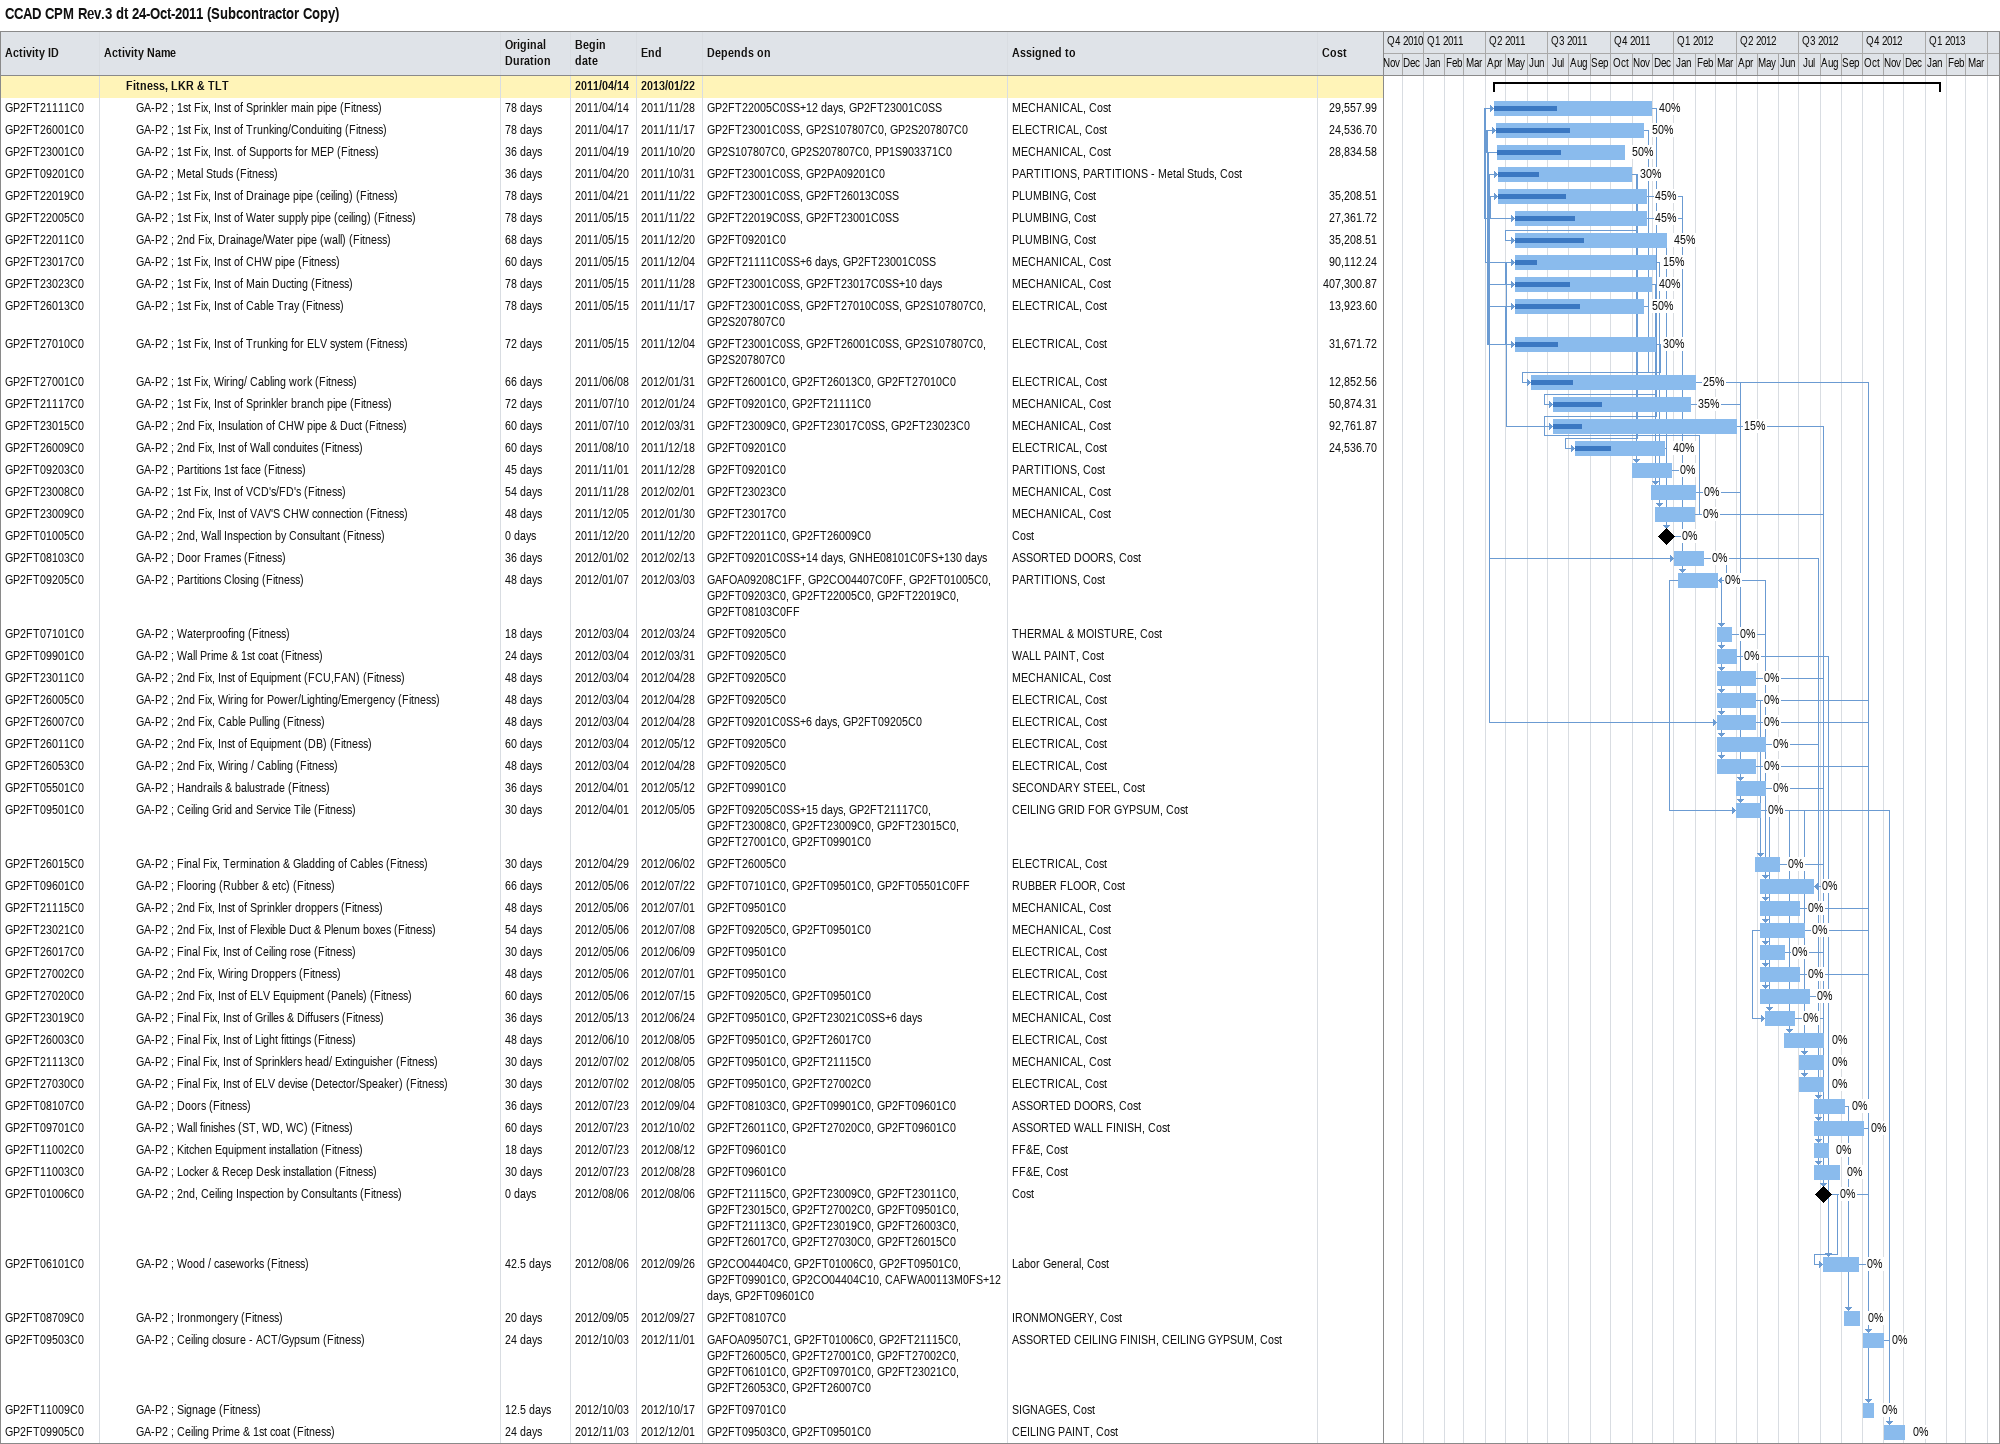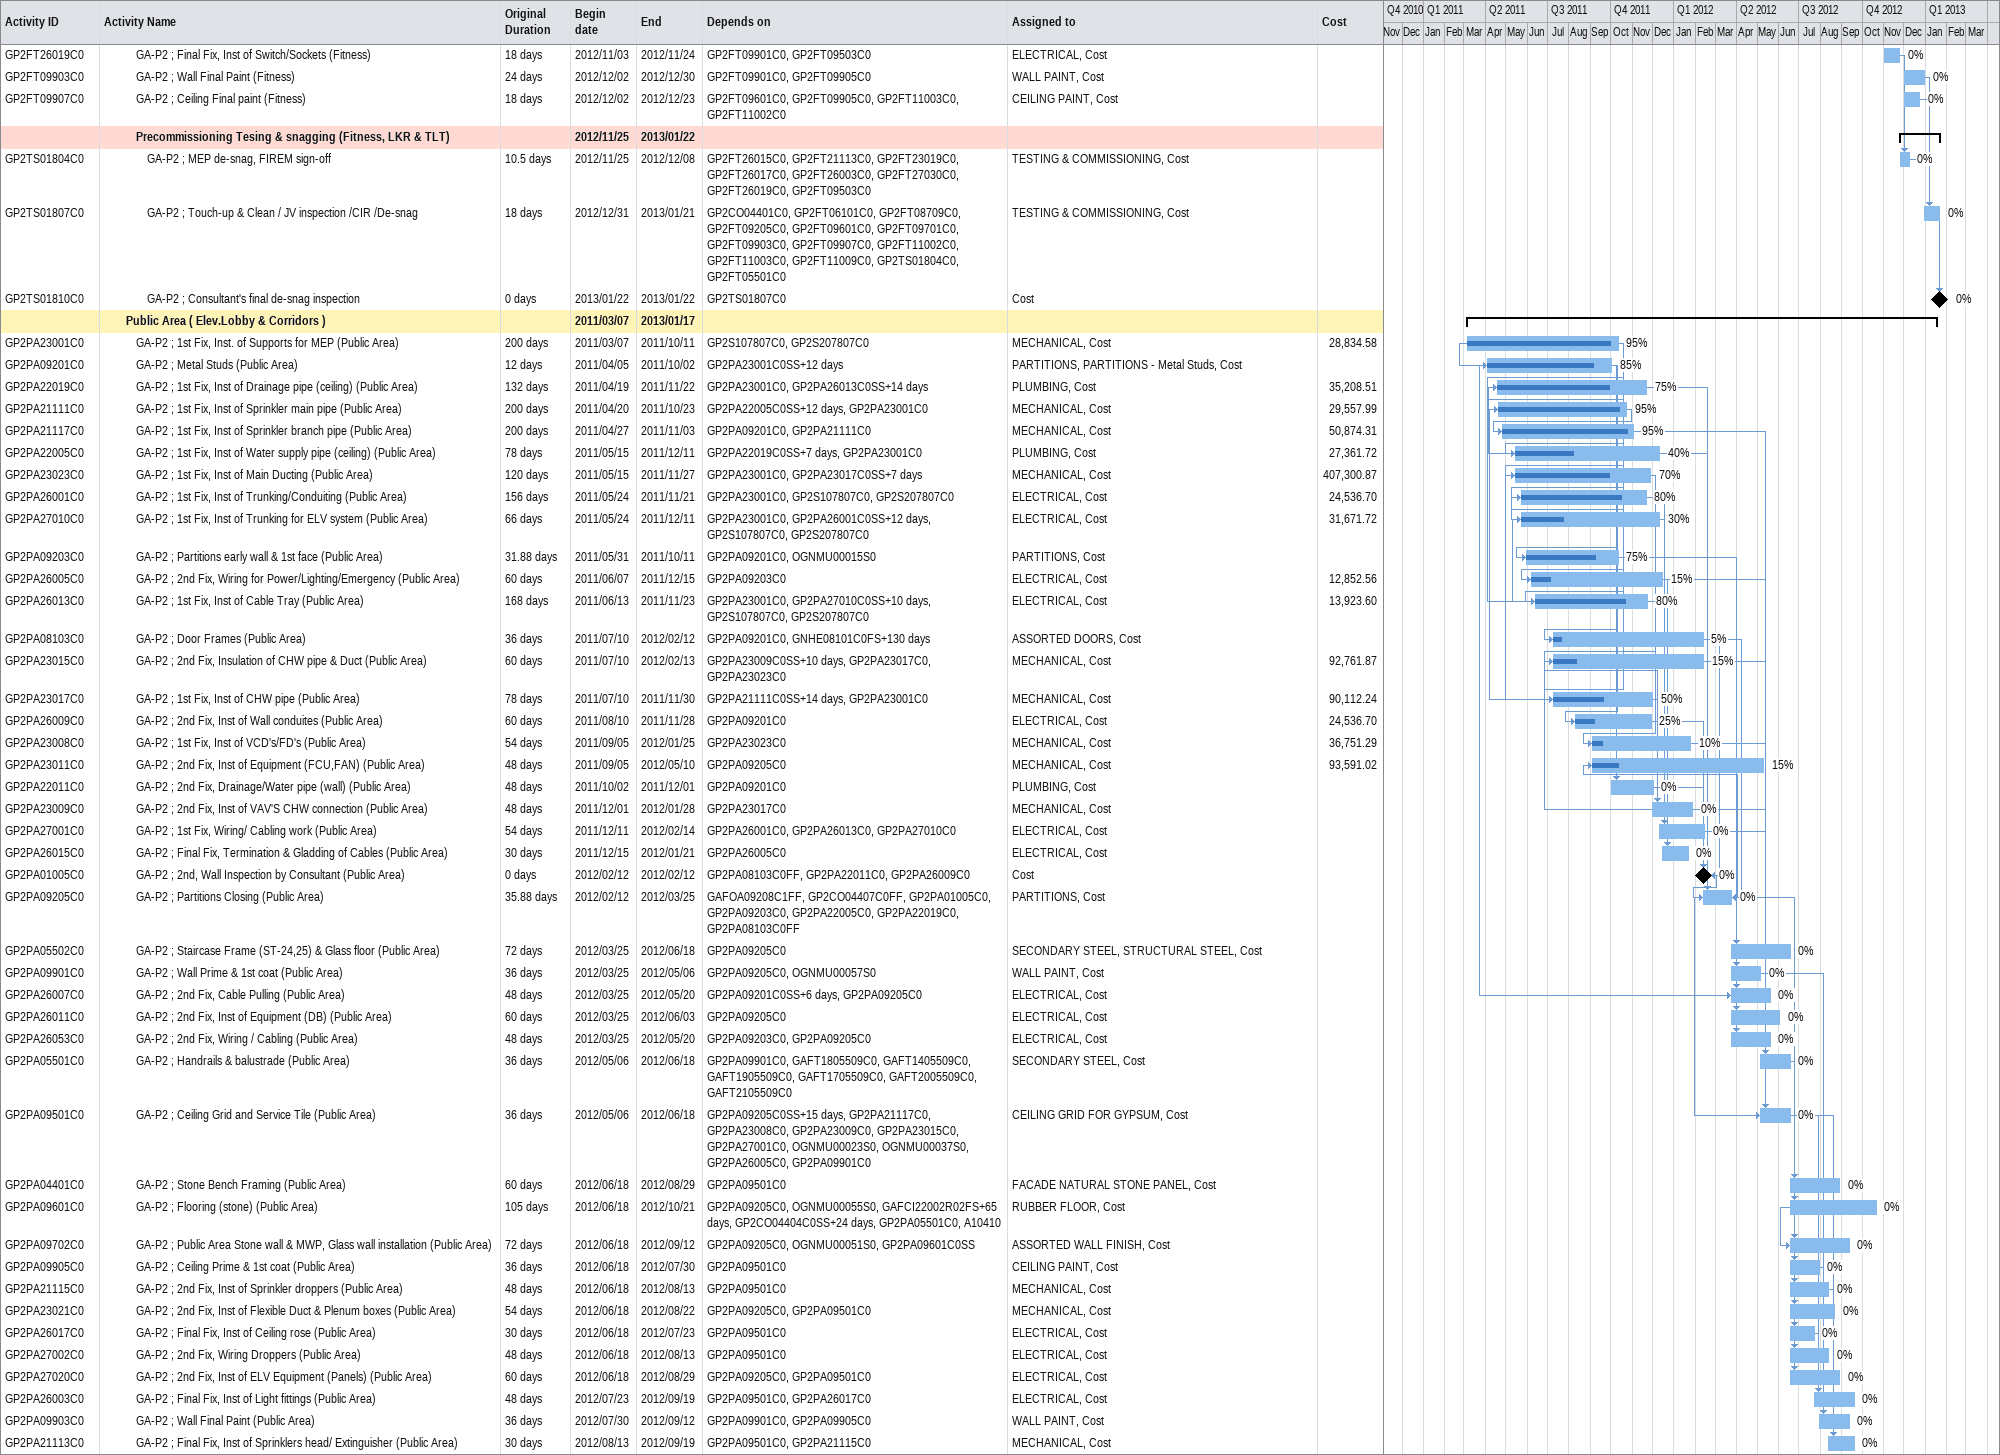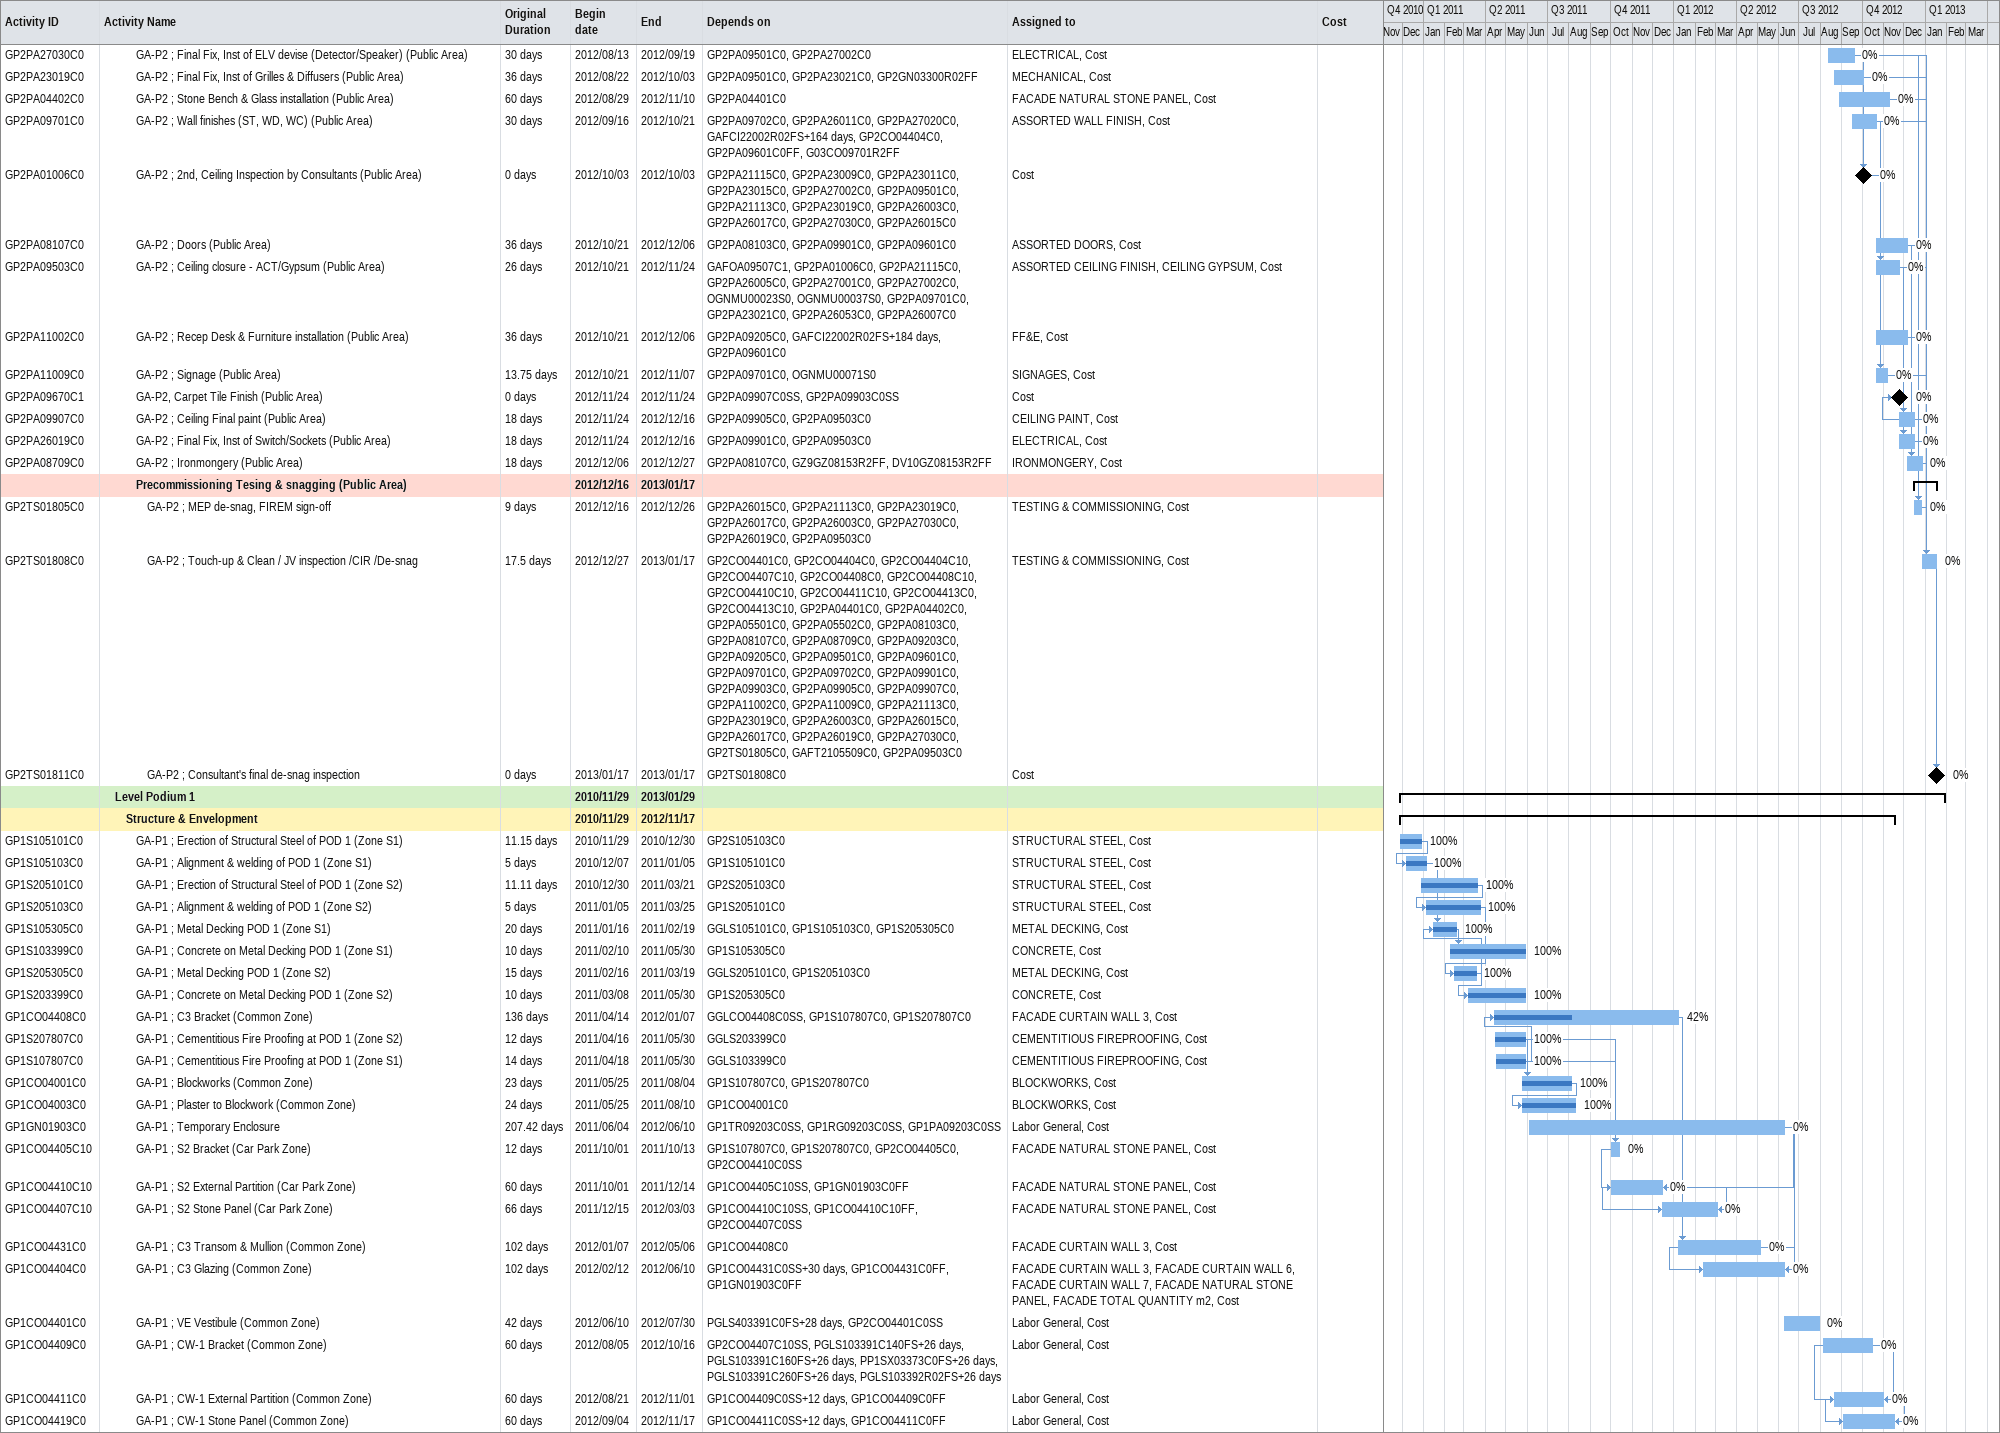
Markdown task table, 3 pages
CCAD CPM Rev.3 dt 24-Oct-2011 (Subcontractor Copy)

| ID | Level | Task | Original duration | Start | Finish | Predecessors | Resources | % complete | Cost |
|---|---|---|---|---|---|---|---|---|---|
|  | 3 | **Fitness, LKR & TLT** |  | 2011-04-14 | 2013-01-22 |  |  |  |  |
| GP2FT21111C0 | 4 | GA-P2 ; 1st Fix, Inst of Sprinkler main pipe (Fitness) | 78d | 2011-04-14 | 2011-11-28 | GP2FT22005C0SS+12d, GP2FT23001C0SS | MECHANICAL, Cost | 40 | 29557.99 |
| GP2FT26001C0 | 4 | GA-P2 ; 1st Fix, Inst of Trunking/Conduiting (Fitness) | 78d | 2011-04-17 | 2011-11-17 | GP2FT23001C0SS, GP2S107807C0, GP2S207807C0 | ELECTRICAL, Cost | 50 | 24536.70 |
| GP2FT23001C0 | 4 | GA-P2 ; 1st Fix, Inst. of Supports for MEP (Fitness) | 36d | 2011-04-19 | 2011-10-20 | GP2S107807C0, GP2S207807C0, PP1S903371C0 | MECHANICAL, Cost | 50 | 28834.58 |
| GP2FT09201C0 | 4 | GA-P2 ; Metal Studs (Fitness) | 36d | 2011-04-20 | 2011-10-31 | GP2FT23001C0SS, GP2PA09201C0 | PARTITIONS, PARTITIONS - Metal Studs, Cost | 30 |  |
| GP2FT22019C0 | 4 | GA-P2 ; 1st Fix, Inst of Drainage pipe (ceiling) (Fitness) | 78d | 2011-04-21 | 2011-11-22 | GP2FT23001C0SS, GP2FT26013C0SS | PLUMBING, Cost | 45 | 35208.51 |
| GP2FT22005C0 | 4 | GA-P2 ; 1st Fix, Inst of Water supply pipe (ceiling) (Fitness) | 78d | 2011-05-15 | 2011-11-22 | GP2FT22019C0SS, GP2FT23001C0SS | PLUMBING, Cost | 45 | 27361.72 |
| GP2FT22011C0 | 4 | GA-P2 ; 2nd Fix, Drainage/Water pipe (wall) (Fitness) | 68d | 2011-05-15 | 2011-12-20 | GP2FT09201C0 | PLUMBING, Cost | 45 | 35208.51 |
| GP2FT23017C0 | 4 | GA-P2 ; 1st Fix, Inst of CHW pipe (Fitness) | 60d | 2011-05-15 | 2011-12-04 | GP2FT21111C0SS+6d, GP2FT23001C0SS | MECHANICAL, Cost | 15 | 90112.24 |
| GP2FT23023C0 | 4 | GA-P2 ; 1st Fix, Inst of Main Ducting (Fitness) | 78d | 2011-05-15 | 2011-11-28 | GP2FT23001C0SS, GP2FT23017C0SS+10d | MECHANICAL, Cost | 40 | 407300.87 |
| GP2FT26013C0 | 4 | GA-P2 ; 1st Fix, Inst of Cable Tray (Fitness) | 78d | 2011-05-15 | 2011-11-17 | GP2FT23001C0SS, GP2FT27010C0SS, GP2S107807C0, GP2S207807C0 | ELECTRICAL, Cost | 50 | 13923.60 |
| GP2FT27010C0 | 4 | GA-P2 ; 1st Fix, Inst of Trunking for ELV system (Fitness) | 72d | 2011-05-15 | 2011-12-04 | GP2FT23001C0SS, GP2FT26001C0SS, GP2S107807C0, GP2S207807C0 | ELECTRICAL, Cost | 30 | 31671.72 |
| GP2FT27001C0 | 4 | GA-P2 ; 1st Fix, Wiring/ Cabling work (Fitness) | 66d | 2011-06-08 | 2012-01-31 | GP2FT26001C0, GP2FT26013C0, GP2FT27010C0 | ELECTRICAL, Cost | 25 | 12852.56 |
| GP2FT21117C0 | 4 | GA-P2 ; 1st Fix, Inst of Sprinkler branch pipe (Fitness) | 72d | 2011-07-10 | 2012-01-24 | GP2FT09201C0, GP2FT21111C0 | MECHANICAL, Cost | 35 | 50874.31 |
| GP2FT23015C0 | 4 | GA-P2 ; 2nd Fix, Insulation of CHW pipe & Duct (Fitness) | 60d | 2011-07-10 | 2012-03-31 | GP2FT23009C0, GP2FT23017C0SS, GP2FT23023C0 | MECHANICAL, Cost | 15 | 92761.87 |
| GP2FT26009C0 | 4 | GA-P2 ; 2nd Fix, Inst of Wall conduites (Fitness) | 60d | 2011-08-10 | 2011-12-18 | GP2FT09201C0 | ELECTRICAL, Cost | 40 | 24536.70 |
| GP2FT09203C0 | 4 | GA-P2 ; Partitions 1st face (Fitness) | 45d | 2011-11-01 | 2011-12-28 | GP2FT09201C0 | PARTITIONS, Cost | 0 |  |
| GP2FT23008C0 | 4 | GA-P2 ; 1st Fix, Inst of VCD's/FD's (Fitness) | 54d | 2011-11-28 | 2012-02-01 | GP2FT23023C0 | MECHANICAL, Cost | 0 |  |
| GP2FT23009C0 | 4 | GA-P2 ; 2nd Fix, Inst of VAV'S CHW connection (Fitness) | 48d | 2011-12-05 | 2012-01-30 | GP2FT23017C0 | MECHANICAL, Cost | 0 |  |
| GP2FT01005C0 | 4 | GA-P2 ; 2nd, Wall Inspection by Consultant (Fitness) | 0d | 2011-12-20 | 2011-12-20 | GP2FT22011C0, GP2FT26009C0 | Cost | 0 |  |
| GP2FT08103C0 | 4 | GA-P2 ; Door Frames (Fitness) | 36d | 2012-01-02 | 2012-02-13 | GP2FT09201C0SS+14d, GNHE08101C0FS+130d | ASSORTED DOORS, Cost | 0 |  |
| GP2FT09205C0 | 4 | GA-P2 ; Partitions Closing (Fitness) | 48d | 2012-01-07 | 2012-03-03 | GAFOA09208C1FF, GP2CO04407C0FF, GP2FT01005C0, GP2FT09203C0, GP2FT22005C0, GP2FT22019C0, GP2FT08103C0FF | PARTITIONS, Cost | 0 |  |
| GP2FT07101C0 | 4 | GA-P2 ; Waterproofing (Fitness) | 18d | 2012-03-04 | 2012-03-24 | GP2FT09205C0 | THERMAL & MOISTURE, Cost | 0 |  |
| GP2FT09901C0 | 4 | GA-P2 ; Wall Prime & 1st coat (Fitness) | 24d | 2012-03-04 | 2012-03-31 | GP2FT09205C0 | WALL PAINT, Cost | 0 |  |
| GP2FT23011C0 | 4 | GA-P2 ; 2nd Fix, Inst of Equipment (FCU,FAN) (Fitness) | 48d | 2012-03-04 | 2012-04-28 | GP2FT09205C0 | MECHANICAL, Cost | 0 |  |
| GP2FT26005C0 | 4 | GA-P2 ; 2nd Fix, Wiring for Power/Lighting/Emergency (Fitness) | 48d | 2012-03-04 | 2012-04-28 | GP2FT09205C0 | ELECTRICAL, Cost | 0 |  |
| GP2FT26007C0 | 4 | GA-P2 ; 2nd Fix, Cable Pulling (Fitness) | 48d | 2012-03-04 | 2012-04-28 | GP2FT09201C0SS+6d, GP2FT09205C0 | ELECTRICAL, Cost | 0 |  |
| GP2FT26011C0 | 4 | GA-P2 ; 2nd Fix, Inst of Equipment (DB) (Fitness) | 60d | 2012-03-04 | 2012-05-12 | GP2FT09205C0 | ELECTRICAL, Cost | 0 |  |
| GP2FT26053C0 | 4 | GA-P2 ; 2nd Fix, Wiring / Cabling (Fitness) | 48d | 2012-03-04 | 2012-04-28 | GP2FT09205C0 | ELECTRICAL, Cost | 0 |  |
| GP2FT05501C0 | 4 | GA-P2 ; Handrails & balustrade (Fitness) | 36d | 2012-04-01 | 2012-05-12 | GP2FT09901C0 | SECONDARY STEEL, Cost | 0 |  |
| GP2FT09501C0 | 4 | GA-P2 ; Ceiling Grid and Service Tile (Fitness) | 30d | 2012-04-01 | 2012-05-05 | GP2FT09205C0SS+15d, GP2FT21117C0, GP2FT23008C0, GP2FT23009C0, GP2FT23015C0, GP2FT27001C0, GP2FT09901C0 | CEILING GRID FOR GYPSUM, Cost | 0 |  |
| GP2FT26015C0 | 4 | GA-P2 ; Final Fix, Termination & Gladding of Cables (Fitness) | 30d | 2012-04-29 | 2012-06-02 | GP2FT26005C0 | ELECTRICAL, Cost | 0 |  |
| GP2FT09601C0 | 4 | GA-P2 ; Flooring (Rubber & etc) (Fitness) | 66d | 2012-05-06 | 2012-07-22 | GP2FT07101C0, GP2FT09501C0, GP2FT05501C0FF | RUBBER FLOOR, Cost | 0 |  |
| GP2FT21115C0 | 4 | GA-P2 ; 2nd Fix, Inst of Sprinkler droppers (Fitness) | 48d | 2012-05-06 | 2012-07-01 | GP2FT09501C0 | MECHANICAL, Cost | 0 |  |
| GP2FT23021C0 | 4 | GA-P2 ; 2nd Fix, Inst of Flexible Duct & Plenum boxes (Fitness) | 54d | 2012-05-06 | 2012-07-08 | GP2FT09205C0, GP2FT09501C0 | MECHANICAL, Cost | 0 |  |
| GP2FT26017C0 | 4 | GA-P2 ; Final Fix, Inst of Ceiling rose (Fitness) | 30d | 2012-05-06 | 2012-06-09 | GP2FT09501C0 | ELECTRICAL, Cost | 0 |  |
| GP2FT27002C0 | 4 | GA-P2 ; 2nd Fix, Wiring Droppers (Fitness) | 48d | 2012-05-06 | 2012-07-01 | GP2FT09501C0 | ELECTRICAL, Cost | 0 |  |
| GP2FT27020C0 | 4 | GA-P2 ; 2nd Fix, Inst of ELV Equipment (Panels) (Fitness) | 60d | 2012-05-06 | 2012-07-15 | GP2FT09205C0, GP2FT09501C0 | ELECTRICAL, Cost | 0 |  |
| GP2FT23019C0 | 4 | GA-P2 ; Final Fix, Inst of Grilles & Diffusers (Fitness) | 36d | 2012-05-13 | 2012-06-24 | GP2FT09501C0, GP2FT23021C0SS+6d | MECHANICAL, Cost | 0 |  |
| GP2FT26003C0 | 4 | GA-P2 ; Final Fix, Inst of Light fittings (Fitness) | 48d | 2012-06-10 | 2012-08-05 | GP2FT09501C0, GP2FT26017C0 | ELECTRICAL, Cost | 0 |  |
| GP2FT21113C0 | 4 | GA-P2 ; Final Fix, Inst of Sprinklers head/ Extinguisher (Fitness) | 30d | 2012-07-02 | 2012-08-05 | GP2FT09501C0, GP2FT21115C0 | MECHANICAL, Cost | 0 |  |
| GP2FT27030C0 | 4 | GA-P2 ; Final Fix, Inst of ELV devise (Detector/Speaker) (Fitness) | 30d | 2012-07-02 | 2012-08-05 | GP2FT09501C0, GP2FT27002C0 | ELECTRICAL, Cost | 0 |  |
| GP2FT08107C0 | 4 | GA-P2 ; Doors (Fitness) | 36d | 2012-07-23 | 2012-09-04 | GP2FT08103C0, GP2FT09901C0, GP2FT09601C0 | ASSORTED DOORS, Cost | 0 |  |
| GP2FT09701C0 | 4 | GA-P2 ; Wall finishes (ST, WD, WC) (Fitness) | 60d | 2012-07-23 | 2012-10-02 | GP2FT26011C0, GP2FT27020C0, GP2FT09601C0 | ASSORTED WALL FINISH, Cost | 0 |  |
| GP2FT11002C0 | 4 | GA-P2 ; Kitchen Equipment installation (Fitness) | 18d | 2012-07-23 | 2012-08-12 | GP2FT09601C0 | FF&E, Cost | 0 |  |
| GP2FT11003C0 | 4 | GA-P2 ; Locker & Recep Desk installation (Fitness) | 30d | 2012-07-23 | 2012-08-28 | GP2FT09601C0 | FF&E, Cost | 0 |  |
| GP2FT01006C0 | 4 | GA-P2 ; 2nd, Ceiling Inspection by Consultants (Fitness) | 0d | 2012-08-06 | 2012-08-06 | GP2FT21115C0, GP2FT23009C0, GP2FT23011C0, GP2FT23015C0, GP2FT27002C0, GP2FT09501C0, GP2FT21113C0, GP2FT23019C0, GP2FT26003C0, GP2FT26017C0, GP2FT27030C0, GP2FT26015C0 | Cost | 0 |  |
| GP2FT06101C0 | 4 | GA-P2 ; Wood / caseworks (Fitness) | 42.5d | 2012-08-06 | 2012-09-26 | GP2CO04404C0, GP2FT01006C0, GP2FT09501C0, GP2FT09901C0, GP2CO04404C10, CAFWA00113M0FS+12d, GP2FT09601C0 | Labor General, Cost | 0 |  |
| GP2FT08709C0 | 4 | GA-P2 ; Ironmongery (Fitness) | 20d | 2012-09-05 | 2012-09-27 | GP2FT08107C0 | IRONMONGERY, Cost | 0 |  |
| GP2FT09503C0 | 4 | GA-P2 ; Ceiling closure - ACT/Gypsum (Fitness) | 24d | 2012-10-03 | 2012-11-01 | GAFOA09507C1, GP2FT01006C0, GP2FT21115C0, GP2FT26005C0, GP2FT27001C0, GP2FT27002C0, GP2FT06101C0, GP2FT09701C0, GP2FT23021C0, GP2FT26053C0, GP2FT26007C0 | ASSORTED CEILING FINISH, CEILING GYPSUM, Cost | 0 |  |
| GP2FT11009C0 | 4 | GA-P2 ; Signage (Fitness) | 12.5d | 2012-10-03 | 2012-10-17 | GP2FT09701C0 | SIGNAGES, Cost | 0 |  |
| GP2FT09905C0 | 4 | GA-P2 ; Ceiling Prime & 1st coat (Fitness) | 24d | 2012-11-03 | 2012-12-01 | GP2FT09503C0, GP2FT09501C0 | CEILING PAINT, Cost | 0 |  |
| GP2FT26019C0 | 4 | GA-P2 ; Final Fix, Inst of Switch/Sockets (Fitness) | 18d | 2012-11-03 | 2012-11-24 | GP2FT09901C0, GP2FT09503C0 | ELECTRICAL, Cost | 0 |  |
| GP2FT09903C0 | 4 | GA-P2 ; Wall Final Paint (Fitness) | 24d | 2012-12-02 | 2012-12-30 | GP2FT09901C0, GP2FT09905C0 | WALL PAINT, Cost | 0 |  |
| GP2FT09907C0 | 4 | GA-P2 ; Ceiling Final paint (Fitness) | 18d | 2012-12-02 | 2012-12-23 | GP2FT09601C0, GP2FT09905C0, GP2FT11003C0, GP2FT11002C0 | CEILING PAINT, Cost | 0 |  |
|  | 4 | **Precommissioning Tesing & snagging (Fitness, LKR & TLT)** |  | 2012-11-25 | 2013-01-22 |  |  |  |  |
| GP2TS01804C0 | 5 | GA-P2 ; MEP de-snag, FIREM sign-off | 10.5d | 2012-11-25 | 2012-12-08 | GP2FT26015C0, GP2FT21113C0, GP2FT23019C0, GP2FT26017C0, GP2FT26003C0, GP2FT27030C0, GP2FT26019C0, GP2FT09503C0 | TESTING & COMMISSIONING, Cost | 0 |  |
| GP2TS01807C0 | 5 | GA-P2 ; Touch-up & Clean / JV inspection /CIR /De-snag | 18d | 2012-12-31 | 2013-01-21 | GP2CO04401C0, GP2FT06101C0, GP2FT08709C0, GP2FT09205C0, GP2FT09601C0, GP2FT09701C0, GP2FT09903C0, GP2FT09907C0, GP2FT11002C0, GP2FT11003C0, GP2FT11009C0, GP2TS01804C0, GP2FT05501C0 | TESTING & COMMISSIONING, Cost | 0 |  |
| GP2TS01810C0 | 5 | GA-P2 ; Consultant's final de-snag inspection | 0d | 2013-01-22 | 2013-01-22 | GP2TS01807C0 | Cost | 0 |  |
|  | 3 | **Public Area ( Elev.Lobby & Corridors )** |  | 2011-03-07 | 2013-01-17 |  |  |  |  |
| GP2PA23001C0 | 4 | GA-P2 ; 1st Fix, Inst. of Supports for MEP (Public Area) | 200d | 2011-03-07 | 2011-10-11 | GP2S107807C0, GP2S207807C0 | MECHANICAL, Cost | 95 | 28834.58 |
| GP2PA09201C0 | 4 | GA-P2 ; Metal Studs (Public Area) | 12d | 2011-04-05 | 2011-10-02 | GP2PA23001C0SS+12d | PARTITIONS, PARTITIONS - Metal Studs, Cost | 85 |  |
| GP2PA22019C0 | 4 | GA-P2 ; 1st Fix, Inst of Drainage pipe (ceiling) (Public Area) | 132d | 2011-04-19 | 2011-11-22 | GP2PA23001C0, GP2PA26013C0SS+14d | PLUMBING, Cost | 75 | 35208.51 |
| GP2PA21111C0 | 4 | GA-P2 ; 1st Fix, Inst of Sprinkler main pipe (Public Area) | 200d | 2011-04-20 | 2011-10-23 | GP2PA22005C0SS+12d, GP2PA23001C0 | MECHANICAL, Cost | 95 | 29557.99 |
| GP2PA21117C0 | 4 | GA-P2 ; 1st Fix, Inst of Sprinkler branch pipe (Public Area) | 200d | 2011-04-27 | 2011-11-03 | GP2PA09201C0, GP2PA21111C0 | MECHANICAL, Cost | 95 | 50874.31 |
| GP2PA22005C0 | 4 | GA-P2 ; 1st Fix, Inst of Water supply pipe (ceiling) (Public Area) | 78d | 2011-05-15 | 2011-12-11 | GP2PA22019C0SS+7d, GP2PA23001C0 | PLUMBING, Cost | 40 | 27361.72 |
| GP2PA23023C0 | 4 | GA-P2 ; 1st Fix, Inst of Main Ducting (Public Area) | 120d | 2011-05-15 | 2011-11-27 | GP2PA23001C0, GP2PA23017C0SS+7d | MECHANICAL, Cost | 70 | 407300.87 |
| GP2PA26001C0 | 4 | GA-P2 ; 1st Fix, Inst of Trunking/Conduiting (Public Area) | 156d | 2011-05-24 | 2011-11-21 | GP2PA23001C0, GP2S107807C0, GP2S207807C0 | ELECTRICAL, Cost | 80 | 24536.70 |
| GP2PA27010C0 | 4 | GA-P2 ; 1st Fix, Inst of Trunking for ELV system (Public Area) | 66d | 2011-05-24 | 2011-12-11 | GP2PA23001C0, GP2PA26001C0SS+12d, GP2S107807C0, GP2S207807C0 | ELECTRICAL, Cost | 30 | 31671.72 |
| GP2PA09203C0 | 4 | GA-P2 ; Partitions early wall & 1st face (Public Area) | 31.88d | 2011-05-31 | 2011-10-11 | GP2PA09201C0, OGNMU00015S0 | PARTITIONS, Cost | 75 |  |
| GP2PA26005C0 | 4 | GA-P2 ; 2nd Fix, Wiring for Power/Lighting/Emergency (Public Area) | 60d | 2011-06-07 | 2011-12-15 | GP2PA09203C0 | ELECTRICAL, Cost | 15 | 12852.56 |
| GP2PA26013C0 | 4 | GA-P2 ; 1st Fix, Inst of Cable Tray (Public Area) | 168d | 2011-06-13 | 2011-11-23 | GP2PA23001C0, GP2PA27010C0SS+10d, GP2S107807C0, GP2S207807C0 | ELECTRICAL, Cost | 80 | 13923.60 |
| GP2PA08103C0 | 4 | GA-P2 ; Door Frames (Public Area) | 36d | 2011-07-10 | 2012-02-12 | GP2PA09201C0, GNHE08101C0FS+130d | ASSORTED DOORS, Cost | 5 |  |
| GP2PA23015C0 | 4 | GA-P2 ; 2nd Fix, Insulation of CHW pipe & Duct (Public Area) | 60d | 2011-07-10 | 2012-02-13 | GP2PA23009C0SS+10d, GP2PA23017C0, GP2PA23023C0 | MECHANICAL, Cost | 15 | 92761.87 |
| GP2PA23017C0 | 4 | GA-P2 ; 1st Fix, Inst of CHW pipe (Public Area) | 78d | 2011-07-10 | 2011-11-30 | GP2PA21111C0SS+14d, GP2PA23001C0 | MECHANICAL, Cost | 50 | 90112.24 |
| GP2PA26009C0 | 4 | GA-P2 ; 2nd Fix, Inst of Wall conduites (Public Area) | 60d | 2011-08-10 | 2011-11-28 | GP2PA09201C0 | ELECTRICAL, Cost | 25 | 24536.70 |
| GP2PA23008C0 | 4 | GA-P2 ; 1st Fix, Inst of VCD's/FD's (Public Area) | 54d | 2011-09-05 | 2012-01-25 | GP2PA23023C0 | MECHANICAL, Cost | 10 | 36751.29 |
| GP2PA23011C0 | 4 | GA-P2 ; 2nd Fix, Inst of Equipment (FCU,FAN) (Public Area) | 48d | 2011-09-05 | 2012-05-10 | GP2PA09205C0 | MECHANICAL, Cost | 15 | 93591.02 |
| GP2PA22011C0 | 4 | GA-P2 ; 2nd Fix, Drainage/Water pipe (wall) (Public Area) | 48d | 2011-10-02 | 2011-12-01 | GP2PA09201C0 | PLUMBING, Cost | 0 |  |
| GP2PA23009C0 | 4 | GA-P2 ; 2nd Fix, Inst of VAV'S CHW connection (Public Area) | 48d | 2011-12-01 | 2012-01-28 | GP2PA23017C0 | MECHANICAL, Cost | 0 |  |
| GP2PA27001C0 | 4 | GA-P2 ; 1st Fix, Wiring/ Cabling work (Public Area) | 54d | 2011-12-11 | 2012-02-14 | GP2PA26001C0, GP2PA26013C0, GP2PA27010C0 | ELECTRICAL, Cost | 0 |  |
| GP2PA26015C0 | 4 | GA-P2 ; Final Fix, Termination & Gladding of Cables (Public Area) | 30d | 2011-12-15 | 2012-01-21 | GP2PA26005C0 | ELECTRICAL, Cost | 0 |  |
| GP2PA01005C0 | 4 | GA-P2 ; 2nd, Wall Inspection by Consultant (Public Area) | 0d | 2012-02-12 | 2012-02-12 | GP2PA08103C0FF, GP2PA22011C0, GP2PA26009C0 | Cost | 0 |  |
| GP2PA09205C0 | 4 | GA-P2 ; Partitions Closing (Public Area) | 35.88d | 2012-02-12 | 2012-03-25 | GAFOA09208C1FF, GP2CO04407C0FF, GP2PA01005C0, GP2PA09203C0, GP2PA22005C0, GP2PA22019C0, GP2PA08103C0FF | PARTITIONS, Cost | 0 |  |
| GP2PA05502C0 | 4 | GA-P2 ; Staircase Frame (ST-24,25) & Glass floor (Public Area) | 72d | 2012-03-25 | 2012-06-18 | GP2PA09205C0 | SECONDARY STEEL, STRUCTURAL STEEL, Cost | 0 |  |
| GP2PA09901C0 | 4 | GA-P2 ; Wall Prime & 1st coat (Public Area) | 36d | 2012-03-25 | 2012-05-06 | GP2PA09205C0, OGNMU00057S0 | WALL PAINT, Cost | 0 |  |
| GP2PA26007C0 | 4 | GA-P2 ; 2nd Fix, Cable Pulling (Public Area) | 48d | 2012-03-25 | 2012-05-20 | GP2PA09201C0SS+6d, GP2PA09205C0 | ELECTRICAL, Cost | 0 |  |
| GP2PA26011C0 | 4 | GA-P2 ; 2nd Fix, Inst of Equipment (DB) (Public Area) | 60d | 2012-03-25 | 2012-06-03 | GP2PA09205C0 | ELECTRICAL, Cost | 0 |  |
| GP2PA26053C0 | 4 | GA-P2 ; 2nd Fix, Wiring / Cabling (Public Area) | 48d | 2012-03-25 | 2012-05-20 | GP2PA09203C0, GP2PA09205C0 | ELECTRICAL, Cost | 0 |  |
| GP2PA05501C0 | 4 | GA-P2 ; Handrails & balustrade (Public Area) | 36d | 2012-05-06 | 2012-06-18 | GP2PA09901C0, GAFT1805509C0, GAFT1405509C0, GAFT1905509C0, GAFT1705509C0, GAFT2005509C0, GAFT2105509C0 | SECONDARY STEEL, Cost | 0 |  |
| GP2PA09501C0 | 4 | GA-P2 ; Ceiling Grid and Service Tile (Public Area) | 36d | 2012-05-06 | 2012-06-18 | GP2PA09205C0SS+15d, GP2PA21117C0, GP2PA23008C0, GP2PA23009C0, GP2PA23015C0, GP2PA27001C0, OGNMU00023S0, OGNMU00037S0, GP2PA26005C0, GP2PA09901C0 | CEILING GRID FOR GYPSUM, Cost | 0 |  |
| GP2PA04401C0 | 4 | GA-P2 ; Stone Bench Framing (Public Area) | 60d | 2012-06-18 | 2012-08-29 | GP2PA09501C0 | FACADE NATURAL STONE PANEL, Cost | 0 |  |
| GP2PA09601C0 | 4 | GA-P2 ; Flooring (stone) (Public Area) | 105d | 2012-06-18 | 2012-10-21 | GP2PA09205C0, OGNMU00055S0, GAFCI22002R02FS+65d, GP2CO04404C0SS+24d, GP2PA05501C0, A10410 | RUBBER FLOOR, Cost | 0 |  |
| GP2PA09702C0 | 4 | GA-P2 ; Public Area Stone wall & MWP, Glass wall installation (Public Area) | 72d | 2012-06-18 | 2012-09-12 | GP2PA09205C0, OGNMU00051S0, GP2PA09601C0SS | ASSORTED WALL FINISH, Cost | 0 |  |
| GP2PA09905C0 | 4 | GA-P2 ; Ceiling Prime & 1st coat (Public Area) | 36d | 2012-06-18 | 2012-07-30 | GP2PA09501C0 | CEILING PAINT, Cost | 0 |  |
| GP2PA21115C0 | 4 | GA-P2 ; 2nd Fix, Inst of Sprinkler droppers (Public Area) | 48d | 2012-06-18 | 2012-08-13 | GP2PA09501C0 | MECHANICAL, Cost | 0 |  |
| GP2PA23021C0 | 4 | GA-P2 ; 2nd Fix, Inst of Flexible Duct & Plenum boxes (Public Area) | 54d | 2012-06-18 | 2012-08-22 | GP2PA09205C0, GP2PA09501C0 | MECHANICAL, Cost | 0 |  |
| GP2PA26017C0 | 4 | GA-P2 ; Final Fix, Inst of Ceiling rose (Public Area) | 30d | 2012-06-18 | 2012-07-23 | GP2PA09501C0 | ELECTRICAL, Cost | 0 |  |
| GP2PA27002C0 | 4 | GA-P2 ; 2nd Fix, Wiring Droppers (Public Area) | 48d | 2012-06-18 | 2012-08-13 | GP2PA09501C0 | ELECTRICAL, Cost | 0 |  |
| GP2PA27020C0 | 4 | GA-P2 ; 2nd Fix, Inst of ELV Equipment (Panels) (Public Area) | 60d | 2012-06-18 | 2012-08-29 | GP2PA09205C0, GP2PA09501C0 | ELECTRICAL, Cost | 0 |  |
| GP2PA26003C0 | 4 | GA-P2 ; Final Fix, Inst of Light fittings (Public Area) | 48d | 2012-07-23 | 2012-09-19 | GP2PA09501C0, GP2PA26017C0 | ELECTRICAL, Cost | 0 |  |
| GP2PA09903C0 | 4 | GA-P2 ; Wall Final Paint (Public Area) | 36d | 2012-07-30 | 2012-09-12 | GP2PA09901C0, GP2PA09905C0 | WALL PAINT, Cost | 0 |  |
| GP2PA21113C0 | 4 | GA-P2 ; Final Fix, Inst of Sprinklers head/ Extinguisher (Public Area) | 30d | 2012-08-13 | 2012-09-19 | GP2PA09501C0, GP2PA21115C0 | MECHANICAL, Cost | 0 |  |
| GP2PA27030C0 | 4 | GA-P2 ; Final Fix, Inst of ELV devise (Detector/Speaker) (Public Area) | 30d | 2012-08-13 | 2012-09-19 | GP2PA09501C0, GP2PA27002C0 | ELECTRICAL, Cost | 0 |  |
| GP2PA23019C0 | 4 | GA-P2 ; Final Fix, Inst of Grilles & Diffusers (Public Area) | 36d | 2012-08-22 | 2012-10-03 | GP2PA09501C0, GP2PA23021C0, GP2GN03300R02FF | MECHANICAL, Cost | 0 |  |
| GP2PA04402C0 | 4 | GA-P2 ; Stone Bench & Glass installation (Public Area) | 60d | 2012-08-29 | 2012-11-10 | GP2PA04401C0 | FACADE NATURAL STONE PANEL, Cost | 0 |  |
| GP2PA09701C0 | 4 | GA-P2 ; Wall finishes (ST, WD, WC) (Public Area) | 30d | 2012-09-16 | 2012-10-21 | GP2PA09702C0, GP2PA26011C0, GP2PA27020C0, GAFCI22002R02FS+164d, GP2CO04404C0, GP2PA09601C0FF, G03CO09701R2FF | ASSORTED WALL FINISH, Cost | 0 |  |
| GP2PA01006C0 | 4 | GA-P2 ; 2nd, Ceiling Inspection by Consultants (Public Area) | 0d | 2012-10-03 | 2012-10-03 | GP2PA21115C0, GP2PA23009C0, GP2PA23011C0, GP2PA23015C0, GP2PA27002C0, GP2PA09501C0, GP2PA21113C0, GP2PA23019C0, GP2PA26003C0, GP2PA26017C0, GP2PA27030C0, GP2PA26015C0 | Cost | 0 |  |
| GP2PA08107C0 | 4 | GA-P2 ; Doors (Public Area) | 36d | 2012-10-21 | 2012-12-06 | GP2PA08103C0, GP2PA09901C0, GP2PA09601C0 | ASSORTED DOORS, Cost | 0 |  |
| GP2PA09503C0 | 4 | GA-P2 ; Ceiling closure - ACT/Gypsum (Public Area) | 26d | 2012-10-21 | 2012-11-24 | GAFOA09507C1, GP2PA01006C0, GP2PA21115C0, GP2PA26005C0, GP2PA27001C0, GP2PA27002C0, OGNMU00023S0, OGNMU00037S0, GP2PA09701C0, GP2PA23021C0, GP2PA26053C0, GP2PA26007C0 | ASSORTED CEILING FINISH, CEILING GYPSUM, Cost | 0 |  |
| GP2PA11002C0 | 4 | GA-P2 ; Recep Desk & Furniture installation (Public Area) | 36d | 2012-10-21 | 2012-12-06 | GP2PA09205C0, GAFCI22002R02FS+184d, GP2PA09601C0 | FF&E, Cost | 0 |  |
| GP2PA11009C0 | 4 | GA-P2 ; Signage (Public Area) | 13.75d | 2012-10-21 | 2012-11-07 | GP2PA09701C0, OGNMU00071S0 | SIGNAGES, Cost | 0 |  |
| GP2PA09670C1 | 4 | GA-P2, Carpet Tile Finish (Public Area) | 0d | 2012-11-24 | 2012-11-24 | GP2PA09907C0SS, GP2PA09903C0SS | Cost | 0 |  |
| GP2PA09907C0 | 4 | GA-P2 ; Ceiling Final paint (Public Area) | 18d | 2012-11-24 | 2012-12-16 | GP2PA09905C0, GP2PA09503C0 | CEILING PAINT, Cost | 0 |  |
| GP2PA26019C0 | 4 | GA-P2 ; Final Fix, Inst of Switch/Sockets (Public Area) | 18d | 2012-11-24 | 2012-12-16 | GP2PA09901C0, GP2PA09503C0 | ELECTRICAL, Cost | 0 |  |
| GP2PA08709C0 | 4 | GA-P2 ; Ironmongery (Public Area) | 18d | 2012-12-06 | 2012-12-27 | GP2PA08107C0, GZ9GZ08153R2FF, DV10GZ08153R2FF | IRONMONGERY, Cost | 0 |  |
|  | 4 | **Precommissioning Tesing & snagging (Public Area)** |  | 2012-12-16 | 2013-01-17 |  |  |  |  |
| GP2TS01805C0 | 5 | GA-P2 ; MEP de-snag, FIREM sign-off | 9d | 2012-12-16 | 2012-12-26 | GP2PA26015C0, GP2PA21113C0, GP2PA23019C0, GP2PA26017C0, GP2PA26003C0, GP2PA27030C0, GP2PA26019C0, GP2PA09503C0 | TESTING & COMMISSIONING, Cost | 0 |  |
| GP2TS01808C0 | 5 | GA-P2 ; Touch-up & Clean / JV inspection /CIR /De-snag | 17.5d | 2012-12-27 | 2013-01-17 | GP2CO04401C0, GP2CO04404C0, GP2CO04404C10, GP2CO04407C10, GP2CO04408C0, GP2CO04408C10, GP2CO04410C10, GP2CO04411C10, GP2CO04413C0, GP2CO04413C10, GP2PA04401C0, GP2PA04402C0, GP2PA05501C0, GP2PA05502C0, GP2PA08103C0, GP2PA08107C0, GP2PA08709C0, GP2PA09203C0, GP2PA09205C0, GP2PA09501C0, GP2PA09601C0, GP2PA09701C0, GP2PA09702C0, GP2PA09901C0, GP2PA09903C0, GP2PA09905C0, GP2PA09907C0, GP2PA11002C0, GP2PA11009C0, GP2PA21113C0, GP2PA23019C0, GP2PA26003C0, GP2PA26015C0, GP2PA26017C0, GP2PA26019C0, GP2PA27030C0, GP2TS01805C0, GAFT2105509C0, GP2PA09503C0 | TESTING & COMMISSIONING, Cost | 0 |  |
| GP2TS01811C0 | 5 | GA-P2 ; Consultant's final de-snag inspection | 0d | 2013-01-17 | 2013-01-17 | GP2TS01808C0 | Cost | 0 |  |
|  | 2 | **Level Podium 1** |  | 2010-11-29 | 2013-01-29 |  |  |  |  |
|  | 3 | **Structure & Envelopment** |  | 2010-11-29 | 2012-11-17 |  |  |  |  |
| GP1S105101C0 | 4 | GA-P1 ; Erection of Structural Steel of POD 1 (Zone S1) | 11.15d | 2010-11-29 | 2010-12-30 | GP2S105103C0 | STRUCTURAL STEEL, Cost | 100 |  |
| GP1S105103C0 | 4 | GA-P1 ; Alignment & welding of POD 1 (Zone S1) | 5d | 2010-12-07 | 2011-01-05 | GP1S105101C0 | STRUCTURAL STEEL, Cost | 100 |  |
| GP1S205101C0 | 4 | GA-P1 ; Erection of Structural Steel of POD 1 (Zone S2) | 11.11d | 2010-12-30 | 2011-03-21 | GP2S205103C0 | STRUCTURAL STEEL, Cost | 100 |  |
| GP1S205103C0 | 4 | GA-P1 ; Alignment & welding of POD 1 (Zone S2) | 5d | 2011-01-05 | 2011-03-25 | GP1S205101C0 | STRUCTURAL STEEL, Cost | 100 |  |
| GP1S105305C0 | 4 | GA-P1 ; Metal Decking POD 1 (Zone S1) | 20d | 2011-01-16 | 2011-02-19 | GGLS105101C0, GP1S105103C0, GP1S205305C0 | METAL DECKING, Cost | 100 |  |
| GP1S103399C0 | 4 | GA-P1 ; Concrete on Metal Decking POD 1 (Zone S1) | 10d | 2011-02-10 | 2011-05-30 | GP1S105305C0 | CONCRETE, Cost | 100 |  |
| GP1S205305C0 | 4 | GA-P1 ; Metal Decking POD 1 (Zone S2) | 15d | 2011-02-16 | 2011-03-19 | GGLS205101C0, GP1S205103C0 | METAL DECKING, Cost | 100 |  |
| GP1S203399C0 | 4 | GA-P1 ; Concrete on Metal Decking POD 1 (Zone S2) | 10d | 2011-03-08 | 2011-05-30 | GP1S205305C0 | CONCRETE, Cost | 100 |  |
| GP1CO04408C0 | 4 | GA-P1 ; C3 Bracket (Common Zone) | 136d | 2011-04-14 | 2012-01-07 | GGLCO04408C0SS, GP1S107807C0, GP1S207807C0 | FACADE CURTAIN WALL 3, Cost | 42 |  |
| GP1S207807C0 | 4 | GA-P1 ; Cementitious Fire Proofing at POD 1 (Zone S2) | 12d | 2011-04-16 | 2011-05-30 | GGLS203399C0 | CEMENTITIOUS FIREPROOFING, Cost | 100 |  |
| GP1S107807C0 | 4 | GA-P1 ; Cementitious Fire Proofing at POD 1 (Zone S1) | 14d | 2011-04-18 | 2011-05-30 | GGLS103399C0 | CEMENTITIOUS FIREPROOFING, Cost | 100 |  |
| GP1CO04001C0 | 4 | GA-P1 ; Blockworks (Common Zone) | 23d | 2011-05-25 | 2011-08-04 | GP1S107807C0, GP1S207807C0 | BLOCKWORKS, Cost | 100 |  |
| GP1CO04003C0 | 4 | GA-P1 ; Plaster to Blockwork (Common Zone) | 24d | 2011-05-25 | 2011-08-10 | GP1CO04001C0 | BLOCKWORKS, Cost | 100 |  |
| GP1GN01903C0 | 4 | GA-P1 ; Temporary Enclosure | 207.42d | 2011-06-04 | 2012-06-10 | GP1TR09203C0SS, GP1RG09203C0SS, GP1PA09203C0SS | Labor General, Cost | 0 |  |
| GP1CO04405C10 | 4 | GA-P1 ; S2 Bracket (Car Park Zone) | 12d | 2011-10-01 | 2011-10-13 | GP1S107807C0, GP1S207807C0, GP2CO04405C0, GP2CO04410C0SS | FACADE NATURAL STONE PANEL, Cost | 0 |  |
| GP1CO04410C10 | 4 | GA-P1 ; S2 External Partition (Car Park Zone) | 60d | 2011-10-01 | 2011-12-14 | GP1CO04405C10SS, GP1GN01903C0FF | FACADE NATURAL STONE PANEL, Cost | 0 |  |
| GP1CO04407C10 | 4 | GA-P1 ; S2 Stone Panel (Car Park Zone) | 66d | 2011-12-15 | 2012-03-03 | GP1CO04410C10SS, GP1CO04410C10FF, GP2CO04407C0SS | FACADE NATURAL STONE PANEL, Cost | 0 |  |
| GP1CO04431C0 | 4 | GA-P1 ; C3 Transom & Mullion (Common Zone) | 102d | 2012-01-07 | 2012-05-06 | GP1CO04408C0 | FACADE CURTAIN WALL 3, Cost | 0 |  |
| GP1CO04404C0 | 4 | GA-P1 ; C3 Glazing (Common Zone) | 102d | 2012-02-12 | 2012-06-10 | GP1CO04431C0SS+30d, GP1CO04431C0FF, GP1GN01903C0FF | FACADE CURTAIN WALL 3, FACADE CURTAIN WALL 6, FACADE CURTAIN WALL 7, FACADE NATURAL STONE PANEL, FACADE TOTAL QUANTITY m2, Cost | 0 |  |
| GP1CO04401C0 | 4 | GA-P1 ; VE Vestibule (Common Zone) | 42d | 2012-06-10 | 2012-07-30 | PGLS403391C0FS+28d, GP2CO04401C0SS | Labor General, Cost | 0 |  |
| GP1CO04409C0 | 4 | GA-P1 ; CW-1 Bracket (Common Zone) | 60d | 2012-08-05 | 2012-10-16 | GP2CO04407C10SS, PGLS103391C140FS+26d, PGLS103391C160FS+26d, PP1SX03373C0FS+26d, PGLS103391C260FS+26d, PGLS103392R02FS+26d | Labor General, Cost | 0 |  |
| GP1CO04411C0 | 4 | GA-P1 ; CW-1 External Partition (Common Zone) | 60d | 2012-08-21 | 2012-11-01 | GP1CO04409C0SS+12d, GP1CO04409C0FF | Labor General, Cost | 0 |  |
| GP1CO04419C0 | 4 | GA-P1 ; CW-1 Stone Panel (Common Zone) | 60d | 2012-09-04 | 2012-11-17 | GP1CO04411C0SS+12d, GP1CO04411C0FF | Labor General, Cost | 0 |  |
